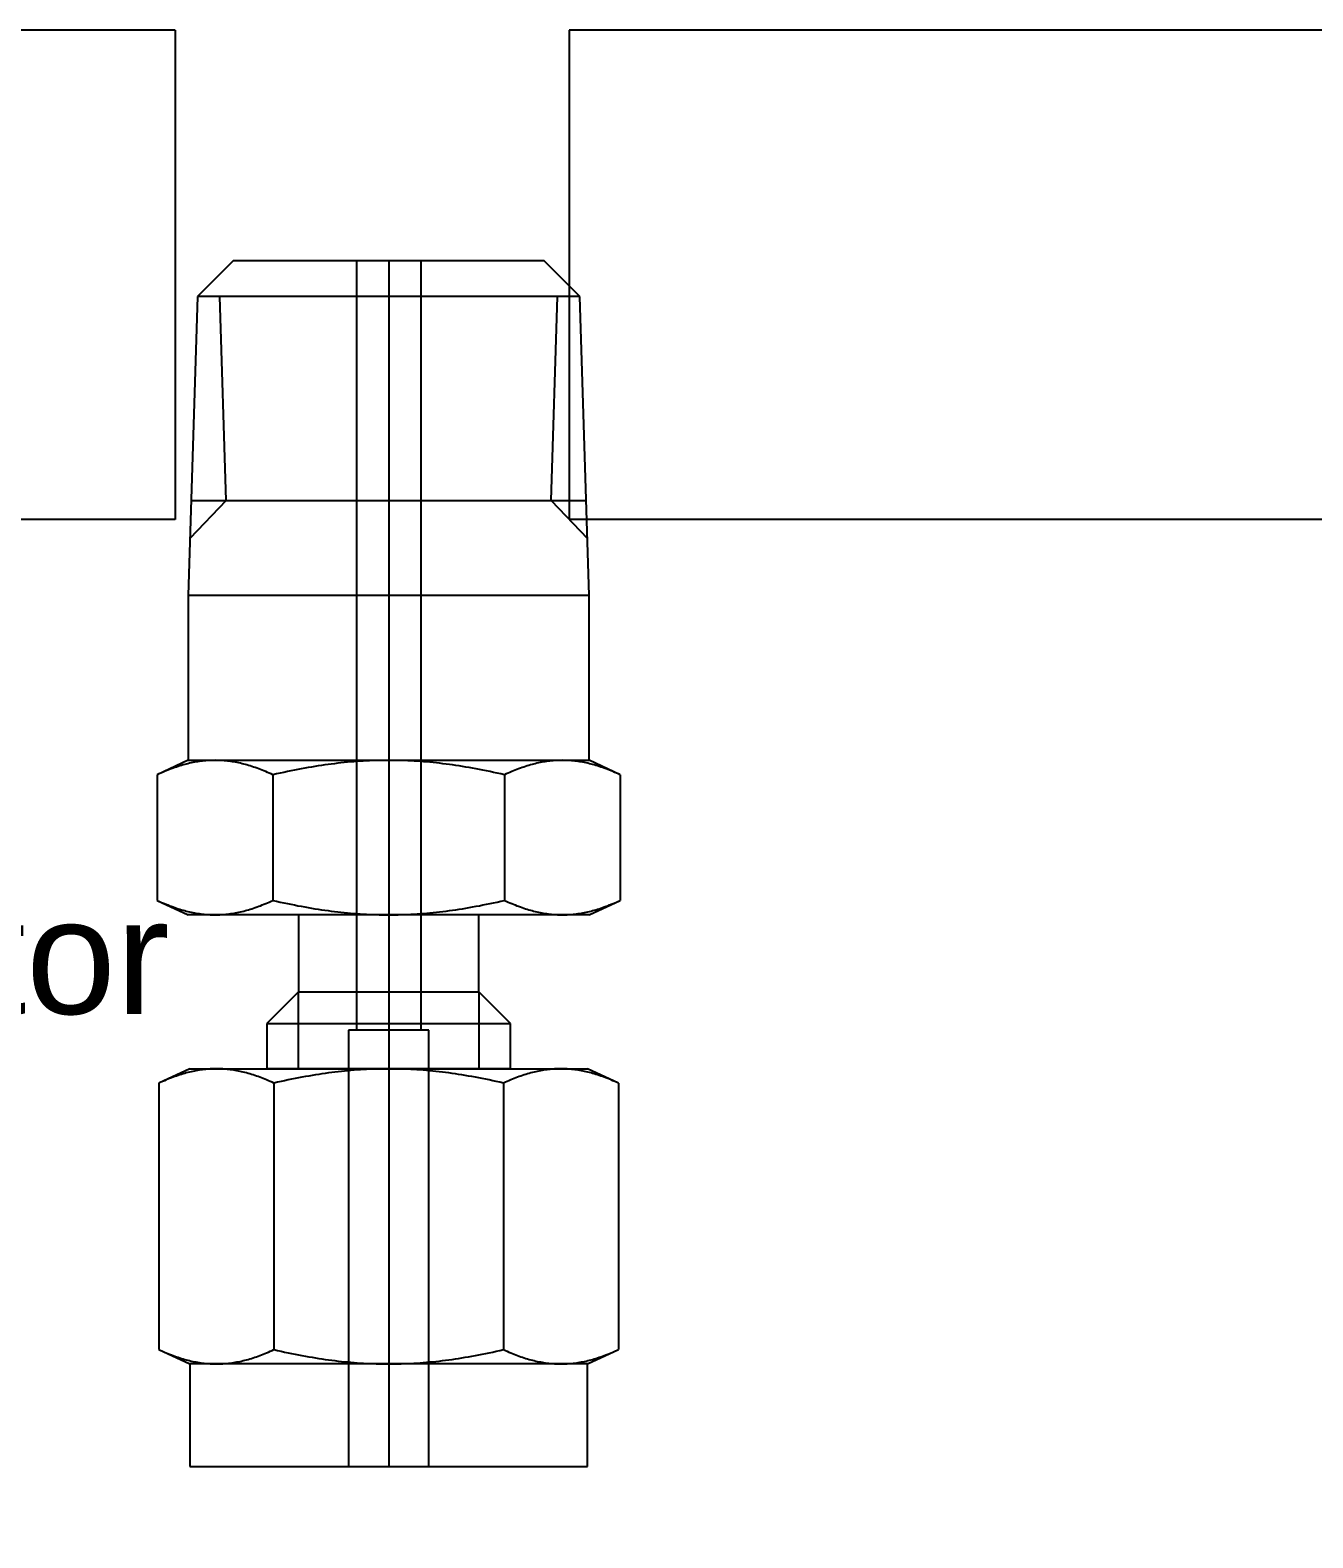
# Model space of a CAD drawing. Header units: inches. Extents: x 8.2 to 16.79, y 19.82 to 25.52.
# Drawn here: x 10.235 to 11.235, y 21.774 to 22.949 of the extents above; entities that cross this region are included whole.
import ezdxf
from ezdxf import colors
from ezdxf.entities.mleader import LeaderData, LeaderLine
from ezdxf.math import Vec2, Vec3

# ---------------------------------------------------------------- set-up
doc = ezdxf.new("R2010")
doc.units = ezdxf.units.IN
doc.header["$MEASUREMENT"] = 0
doc.linetypes.add('CENTER2', pattern=[28.575, 19.05, -3.175, 3.175, -3.175])
doc.linetypes.add('HIDDEN2', pattern=[4.7625, 3.175, -1.5875])
for name, color, linetype in [('TRDETAIL2', 7, 'Continuous'), ('TRDETAIL3', 7, 'Continuous'), ('TRMODEL1', 7, 'Continuous'), ('TRMODEL3', 7, 'Continuous')]:
    doc.layers.add(name, color=color, linetype=linetype)
doc.styles.get("Standard").update_dxf_attribs({"font": 'Arial.ttf'})

msp = doc.modelspace()

# ---------------------------------------------------------------- linework, layer by layer
for p, q in [((10.34855, 22.9489), (10.05788, 22.9489)), ((11.34855, 22.9489), (10.65554, 22.9489)), ((10.34853, 22.56766), (9.34858, 22.56766)), ((11.34853, 22.56766), (10.65556, 22.56766))]:
    msp.add_line(p, q)
at = {"color": 0}
for p, q in [((10.34855, 22.9489), (10.34853, 22.56766)), ((10.65554, 22.9489), (10.65556, 22.56766))]:
    msp.add_line(p, q, dxfattribs=at)
at = {"layer": 'TRDETAIL2', "color": 252, "linetype": 'HIDDEN2'}
for p, q in [((10.48981, 22.76948), (10.48981, 22.16948)), ((10.53981, 22.76948), (10.53981, 22.16948)), ((10.54606, 22.16948), (10.48356, 22.16948)), ((10.48356, 22.16948), (10.48356, 21.82948)), ((10.54606, 21.82948), (10.54606, 22.16948))]:
    msp.add_line(p, q, dxfattribs=at)
at = {"layer": 'TRDETAIL3', "color": 252, "linetype": 'CENTER2'}
msp.add_line((10.51481, 22.76948), (10.51481, 21.82948), dxfattribs=at)
at = {"layer": 'TRMODEL1', "color": 252, "linetype": 'Continuous'}
for p, q in [((10.39401, 22.76948), (10.36581, 22.74128)), ((10.39401, 22.76948), (10.63561, 22.76948)), ((10.66381, 22.74128), (10.63561, 22.76948)), ((10.36581, 22.74128), (10.35856, 22.50838)), ((10.66381, 22.74128), (10.36581, 22.74128)), ((10.67106, 22.50838), (10.66381, 22.74128)), ((10.36087, 22.58248), (10.66876, 22.58248)), ((10.67106, 22.50838), (10.35856, 22.50838)), ((10.35856, 22.50838), (10.35856, 22.37988)), ((10.67106, 22.37988), (10.67106, 22.50838)), ((10.35856, 22.37988), (10.33439, 22.36861)), ((10.34002, 22.37111), (10.33863, 22.37051)), ((10.34139, 22.37168), (10.34002, 22.37111)), ((10.34275, 22.37222), (10.34139, 22.37168)), ((10.34411, 22.37275), (10.34275, 22.37222)), ((10.34545, 22.37326), (10.34411, 22.37275)), ((10.34678, 22.37375), (10.34545, 22.37326)), ((10.3481, 22.37422), (10.34678, 22.37375)), ((10.34941, 22.37467), (10.3481, 22.37422)), ((10.35072, 22.37509), (10.34941, 22.37467)), ((10.35202, 22.3755), (10.35072, 22.37509)), ((10.35331, 22.3759), (10.35202, 22.3755)), ((10.35459, 22.37627), (10.35331, 22.3759)), ((10.35587, 22.37662), (10.35459, 22.37627)), ((10.35714, 22.37695), (10.35587, 22.37662)), ((10.3584, 22.37727), (10.35714, 22.37695)), ((10.35966, 22.37757), (10.3584, 22.37727)), ((10.35856, 22.37988), (10.3795, 22.37988)), ((10.36091, 22.37785), (10.35966, 22.37757)), ((10.36217, 22.37811), (10.36091, 22.37785)), ((10.36341, 22.37835), (10.36217, 22.37811)), ((10.36466, 22.37858), (10.36341, 22.37835)), ((10.3659, 22.37879), (10.36466, 22.37858)), ((10.36714, 22.37897), (10.3659, 22.37879)), ((10.36837, 22.37915), (10.36714, 22.37897)), ((10.36961, 22.3793), (10.36837, 22.37915)), ((10.37084, 22.37944), (10.36961, 22.3793)), ((10.37208, 22.37955), (10.37084, 22.37944)), ((10.37331, 22.37965), (10.37208, 22.37955)), ((10.37455, 22.37973), (10.37331, 22.37965)), ((10.37578, 22.3798), (10.37455, 22.37973)), ((10.37702, 22.37984), (10.37578, 22.3798)), ((10.37826, 22.37987), (10.37702, 22.37984)), ((10.3795, 22.37988), (10.37826, 22.37987)), ((10.3795, 22.37988), (10.51481, 22.37988)), ((10.38074, 22.37987), (10.3795, 22.37988)), ((10.38197, 22.37984), (10.38074, 22.37987)), ((10.38321, 22.3798), (10.38197, 22.37984)), ((10.38445, 22.37973), (10.38321, 22.3798)), ((10.38568, 22.37965), (10.38445, 22.37973)), ((10.38691, 22.37955), (10.38568, 22.37965)), ((10.38815, 22.37944), (10.38691, 22.37955)), ((10.38938, 22.3793), (10.38815, 22.37944)), ((10.39062, 22.37915), (10.38938, 22.3793)), ((10.39186, 22.37897), (10.39062, 22.37915)), ((10.39309, 22.37879), (10.39186, 22.37897)), ((10.39434, 22.37858), (10.39309, 22.37879)), ((10.39558, 22.37835), (10.39434, 22.37858)), ((10.39683, 22.37811), (10.39558, 22.37835)), ((10.39808, 22.37785), (10.39683, 22.37811)), ((10.39933, 22.37757), (10.39808, 22.37785)), ((10.40059, 22.37727), (10.39933, 22.37757)), ((10.40186, 22.37695), (10.40059, 22.37727)), ((10.40313, 22.37662), (10.40186, 22.37695)), ((10.4044, 22.37627), (10.40313, 22.37662)), ((10.40569, 22.3759), (10.4044, 22.37627)), ((10.40698, 22.3755), (10.40569, 22.3759)), ((10.40827, 22.37509), (10.40698, 22.3755)), ((10.40958, 22.37467), (10.40827, 22.37509)), ((10.41089, 22.37422), (10.40958, 22.37467)), ((10.41221, 22.37375), (10.41089, 22.37422)), ((10.41355, 22.37326), (10.41221, 22.37375)), ((10.41489, 22.37275), (10.41355, 22.37326)), ((10.41624, 22.37222), (10.41489, 22.37275)), ((10.4176, 22.37168), (10.41624, 22.37222)), ((10.41898, 22.37111), (10.4176, 22.37168)), ((10.42036, 22.37051), (10.41898, 22.37111)), ((10.43585, 22.37111), (10.43308, 22.37051)), ((10.4386, 22.37168), (10.43585, 22.37111)), ((10.44133, 22.37222), (10.4386, 22.37168)), ((10.44403, 22.37275), (10.44133, 22.37222)), ((10.44671, 22.37326), (10.44403, 22.37275)), ((10.44938, 22.37375), (10.44671, 22.37326)), ((10.45202, 22.37422), (10.44938, 22.37375)), ((10.45465, 22.37467), (10.45202, 22.37422)), ((10.45726, 22.37509), (10.45465, 22.37467)), ((10.45985, 22.3755), (10.45726, 22.37509)), ((10.46243, 22.3759), (10.45985, 22.3755)), ((10.465, 22.37627), (10.46243, 22.3759)), ((10.46755, 22.37662), (10.465, 22.37627)), ((10.47009, 22.37695), (10.46755, 22.37662)), ((10.47262, 22.37727), (10.47009, 22.37695)), ((10.47514, 22.37757), (10.47262, 22.37727)), ((10.47765, 22.37785), (10.47514, 22.37757)), ((10.48015, 22.37811), (10.47765, 22.37785)), ((10.48265, 22.37835), (10.48015, 22.37811)), ((10.48513, 22.37858), (10.48265, 22.37835)), ((10.48762, 22.37879), (10.48513, 22.37858)), ((10.49009, 22.37897), (10.48762, 22.37879)), ((10.49257, 22.37915), (10.49009, 22.37897)), ((10.49504, 22.3793), (10.49257, 22.37915)), ((10.49751, 22.37944), (10.49504, 22.3793)), ((10.49998, 22.37955), (10.49751, 22.37944)), ((10.50244, 22.37965), (10.49998, 22.37955)), ((10.50491, 22.37973), (10.50244, 22.37965)), ((10.50738, 22.3798), (10.50491, 22.37973)), ((10.50986, 22.37984), (10.50738, 22.3798)), ((10.51233, 22.37987), (10.50986, 22.37984)), ((10.51481, 22.37988), (10.51233, 22.37987)), ((10.51481, 22.37988), (10.65013, 22.37988)), ((10.51729, 22.37987), (10.51481, 22.37988)), ((10.51977, 22.37984), (10.51729, 22.37987)), ((10.52224, 22.3798), (10.51977, 22.37984)), ((10.52471, 22.37973), (10.52224, 22.3798)), ((10.52718, 22.37965), (10.52471, 22.37973)), ((10.52965, 22.37955), (10.52718, 22.37965)), ((10.53212, 22.37944), (10.52965, 22.37955)), ((10.53459, 22.3793), (10.53212, 22.37944)), ((10.53706, 22.37915), (10.53459, 22.3793)), ((10.53953, 22.37897), (10.53706, 22.37915)), ((10.54201, 22.37879), (10.53953, 22.37897)), ((10.54449, 22.37858), (10.54201, 22.37879)), ((10.54698, 22.37835), (10.54449, 22.37858)), ((10.54947, 22.37811), (10.54698, 22.37835)), ((10.55198, 22.37785), (10.54947, 22.37811)), ((10.55449, 22.37757), (10.55198, 22.37785)), ((10.55701, 22.37727), (10.55449, 22.37757)), ((10.55954, 22.37695), (10.55701, 22.37727)), ((10.56208, 22.37662), (10.55954, 22.37695)), ((10.56463, 22.37627), (10.56208, 22.37662)), ((10.56719, 22.3759), (10.56463, 22.37627)), ((10.56977, 22.3755), (10.56719, 22.3759)), ((10.57237, 22.37509), (10.56977, 22.3755)), ((10.57498, 22.37467), (10.57237, 22.37509)), ((10.5776, 22.37422), (10.57498, 22.37467)), ((10.58025, 22.37375), (10.5776, 22.37422)), ((10.58291, 22.37326), (10.58025, 22.37375)), ((10.58559, 22.37275), (10.58291, 22.37326)), ((10.5883, 22.37222), (10.58559, 22.37275)), ((10.59102, 22.37168), (10.5883, 22.37222)), ((10.59377, 22.37111), (10.59102, 22.37168)), ((10.59655, 22.37051), (10.59377, 22.37111)), ((10.61065, 22.37111), (10.60926, 22.37051)), ((10.61202, 22.37168), (10.61065, 22.37111)), ((10.61339, 22.37222), (10.61202, 22.37168)), ((10.61474, 22.37275), (10.61339, 22.37222)), ((10.61608, 22.37326), (10.61474, 22.37275)), ((10.61741, 22.37375), (10.61608, 22.37326)), ((10.61873, 22.37422), (10.61741, 22.37375)), ((10.62005, 22.37467), (10.61873, 22.37422)), ((10.62135, 22.37509), (10.62005, 22.37467)), ((10.62265, 22.3755), (10.62135, 22.37509)), ((10.62394, 22.3759), (10.62265, 22.3755)), ((10.62522, 22.37627), (10.62394, 22.3759)), ((10.6265, 22.37662), (10.62522, 22.37627)), ((10.62777, 22.37695), (10.6265, 22.37662)), ((10.62903, 22.37727), (10.62777, 22.37695)), ((10.63029, 22.37757), (10.62903, 22.37727)), ((10.63155, 22.37785), (10.63029, 22.37757)), ((10.6328, 22.37811), (10.63155, 22.37785)), ((10.63405, 22.37835), (10.6328, 22.37811)), ((10.63529, 22.37858), (10.63405, 22.37835)), ((10.63653, 22.37879), (10.63529, 22.37858)), ((10.63777, 22.37897), (10.63653, 22.37879)), ((10.63901, 22.37915), (10.63777, 22.37897)), ((10.64024, 22.3793), (10.63901, 22.37915)), ((10.64148, 22.37944), (10.64024, 22.3793)), ((10.64271, 22.37955), (10.64148, 22.37944)), ((10.64395, 22.37965), (10.64271, 22.37955)), ((10.64518, 22.37973), (10.64395, 22.37965)), ((10.64641, 22.3798), (10.64518, 22.37973)), ((10.64765, 22.37984), (10.64641, 22.3798)), ((10.64889, 22.37987), (10.64765, 22.37984)), ((10.65013, 22.37988), (10.64889, 22.37987)), ((10.65013, 22.37988), (10.67106, 22.37988)), ((10.65137, 22.37987), (10.65013, 22.37988)), ((10.65261, 22.37984), (10.65137, 22.37987)), ((10.65384, 22.3798), (10.65261, 22.37984)), ((10.65508, 22.37973), (10.65384, 22.3798)), ((10.65631, 22.37965), (10.65508, 22.37973)), ((10.65755, 22.37955), (10.65631, 22.37965)), ((10.65878, 22.37944), (10.65755, 22.37955)), ((10.66002, 22.3793), (10.65878, 22.37944)), ((10.66125, 22.37915), (10.66002, 22.3793)), ((10.66249, 22.37897), (10.66125, 22.37915)), ((10.66373, 22.37879), (10.66249, 22.37897)), ((10.66497, 22.37858), (10.66373, 22.37879)), ((10.66621, 22.37835), (10.66497, 22.37858)), ((10.66746, 22.37811), (10.66621, 22.37835)), ((10.66871, 22.37785), (10.66746, 22.37811)), ((10.66997, 22.37757), (10.66871, 22.37785)), ((10.67123, 22.37727), (10.66997, 22.37757)), ((10.69523, 22.36861), (10.67106, 22.37988)), ((10.67249, 22.37695), (10.67123, 22.37727)), ((10.67376, 22.37662), (10.67249, 22.37695)), ((10.67504, 22.37627), (10.67376, 22.37662)), ((10.67632, 22.3759), (10.67504, 22.37627)), ((10.67761, 22.3755), (10.67632, 22.3759)), ((10.67891, 22.37509), (10.67761, 22.3755)), ((10.68021, 22.37467), (10.67891, 22.37509)), ((10.68152, 22.37422), (10.68021, 22.37467)), ((10.68285, 22.37375), (10.68152, 22.37422)), ((10.68418, 22.37326), (10.68285, 22.37375)), ((10.68552, 22.37275), (10.68418, 22.37326)), ((10.68687, 22.37222), (10.68552, 22.37275)), ((10.68824, 22.37168), (10.68687, 22.37222)), ((10.68961, 22.37111), (10.68824, 22.37168)), ((10.691, 22.37051), (10.68961, 22.37111)), ((10.33582, 22.36927), (10.33439, 22.36861)), ((10.33439, 22.36861), (10.33439, 22.27075)), ((10.33723, 22.3699), (10.33582, 22.36927)), ((10.33863, 22.37051), (10.33723, 22.3699)), ((10.42176, 22.3699), (10.42036, 22.37051)), ((10.42318, 22.36927), (10.42176, 22.3699)), ((10.4246, 22.36861), (10.42318, 22.36927)), ((10.42746, 22.36927), (10.4246, 22.36861)), ((10.4246, 22.36861), (10.4246, 22.27075)), ((10.43028, 22.3699), (10.42746, 22.36927)), ((10.43308, 22.37051), (10.43028, 22.3699)), ((10.59935, 22.3699), (10.59655, 22.37051)), ((10.60217, 22.36927), (10.59935, 22.3699)), ((10.60502, 22.36861), (10.60217, 22.36927)), ((10.60645, 22.36927), (10.60502, 22.36861)), ((10.60502, 22.36861), (10.60502, 22.27075)), ((10.60786, 22.3699), (10.60645, 22.36927)), ((10.60926, 22.37051), (10.60786, 22.3699)), ((10.6924, 22.3699), (10.691, 22.37051)), ((10.69381, 22.36927), (10.6924, 22.3699)), ((10.69523, 22.36861), (10.69381, 22.36927)), ((10.69523, 22.36861), (10.69523, 22.27075)), ((10.33439, 22.27075), (10.33582, 22.27009)), ((10.33439, 22.27075), (10.35856, 22.25948)), ((10.33582, 22.27009), (10.33723, 22.26946)), ((10.33723, 22.26946), (10.33863, 22.26885)), ((10.33863, 22.26885), (10.34002, 22.26826)), ((10.34002, 22.26826), (10.34139, 22.26769)), ((10.34139, 22.26769), (10.34275, 22.26714)), ((10.34275, 22.26714), (10.34411, 22.26661)), ((10.34411, 22.26661), (10.34545, 22.2661)), ((10.34545, 22.2661), (10.34678, 22.26561)), ((10.34678, 22.26561), (10.3481, 22.26514)), ((10.41089, 22.26514), (10.41221, 22.26561)), ((10.41221, 22.26561), (10.41355, 22.2661)), ((10.41355, 22.2661), (10.41489, 22.26661)), ((10.41489, 22.26661), (10.41624, 22.26714)), ((10.41624, 22.26714), (10.4176, 22.26769)), ((10.4176, 22.26769), (10.41898, 22.26826)), ((10.41898, 22.26826), (10.42036, 22.26885)), ((10.42036, 22.26885), (10.42176, 22.26946)), ((10.42176, 22.26946), (10.42318, 22.27009)), ((10.42318, 22.27009), (10.4246, 22.27075)), ((10.4246, 22.27075), (10.42746, 22.27009)), ((10.42746, 22.27009), (10.43028, 22.26946)), ((10.43028, 22.26946), (10.43308, 22.26885)), ((10.43308, 22.26885), (10.43585, 22.26826)), ((10.43585, 22.26826), (10.4386, 22.26769)), ((10.4386, 22.26769), (10.44133, 22.26714)), ((10.44133, 22.26714), (10.44403, 22.26661)), ((10.44403, 22.26661), (10.44671, 22.2661)), ((10.44671, 22.2661), (10.44938, 22.26561)), ((10.44938, 22.26561), (10.45202, 22.26514)), ((10.5776, 22.26514), (10.58025, 22.26561)), ((10.58025, 22.26561), (10.58291, 22.2661)), ((10.58291, 22.2661), (10.58559, 22.26661)), ((10.58559, 22.26661), (10.5883, 22.26714)), ((10.5883, 22.26714), (10.59102, 22.26769)), ((10.59102, 22.26769), (10.59377, 22.26826)), ((10.59377, 22.26826), (10.59655, 22.26885)), ((10.59655, 22.26885), (10.59935, 22.26946)), ((10.59935, 22.26946), (10.60217, 22.27009)), ((10.60217, 22.27009), (10.60502, 22.27075)), ((10.60502, 22.27075), (10.60645, 22.27009)), ((10.60645, 22.27009), (10.60786, 22.26946)), ((10.60786, 22.26946), (10.60926, 22.26885)), ((10.60926, 22.26885), (10.61065, 22.26826)), ((10.61065, 22.26826), (10.61202, 22.26769)), ((10.61202, 22.26769), (10.61339, 22.26714)), ((10.61339, 22.26714), (10.61474, 22.26661)), ((10.61474, 22.26661), (10.61608, 22.2661)), ((10.61608, 22.2661), (10.61741, 22.26561)), ((10.61741, 22.26561), (10.61873, 22.26514)), ((10.67106, 22.25948), (10.69523, 22.27075)), ((10.68152, 22.26514), (10.68285, 22.26561)), ((10.68285, 22.26561), (10.68418, 22.2661)), ((10.68418, 22.2661), (10.68552, 22.26661)), ((10.68552, 22.26661), (10.68687, 22.26714)), ((10.68687, 22.26714), (10.68824, 22.26769)), ((10.68824, 22.26769), (10.68961, 22.26826)), ((10.68961, 22.26826), (10.691, 22.26885)), ((10.691, 22.26885), (10.6924, 22.26946)), ((10.6924, 22.26946), (10.69381, 22.27009)), ((10.69381, 22.27009), (10.69523, 22.27075)), ((10.3481, 22.26514), (10.34941, 22.2647)), ((10.34941, 22.2647), (10.35072, 22.26427)), ((10.35072, 22.26427), (10.35202, 22.26386)), ((10.35202, 22.26386), (10.35331, 22.26347)), ((10.35331, 22.26347), (10.35459, 22.26309)), ((10.35459, 22.26309), (10.35587, 22.26274)), ((10.35587, 22.26274), (10.35714, 22.26241)), ((10.35714, 22.26241), (10.3584, 22.26209)), ((10.3584, 22.26209), (10.35966, 22.26179)), ((10.3795, 22.25948), (10.35856, 22.25948)), ((10.35966, 22.26179), (10.36091, 22.26151)), ((10.36091, 22.26151), (10.36217, 22.26125)), ((10.36217, 22.26125), (10.36341, 22.26101)), ((10.36341, 22.26101), (10.36466, 22.26078)), ((10.36466, 22.26078), (10.3659, 22.26058)), ((10.3659, 22.26058), (10.36714, 22.26039)), ((10.36714, 22.26039), (10.36837, 22.26022)), ((10.36837, 22.26022), (10.36961, 22.26006)), ((10.36961, 22.26006), (10.37084, 22.25993)), ((10.37084, 22.25993), (10.37208, 22.25981)), ((10.37208, 22.25981), (10.37331, 22.25971)), ((10.37331, 22.25971), (10.37455, 22.25963)), ((10.37455, 22.25963), (10.37578, 22.25956)), ((10.37578, 22.25956), (10.37702, 22.25952)), ((10.37702, 22.25952), (10.37826, 22.25949)), ((10.37826, 22.25949), (10.3795, 22.25948)), ((10.3795, 22.25948), (10.38074, 22.25949)), ((10.51481, 22.25948), (10.3795, 22.25948)), ((10.38074, 22.25949), (10.38197, 22.25952)), ((10.38197, 22.25952), (10.38321, 22.25956)), ((10.38321, 22.25956), (10.38445, 22.25963)), ((10.38445, 22.25963), (10.38568, 22.25971)), ((10.38568, 22.25971), (10.38691, 22.25981)), ((10.38691, 22.25981), (10.38815, 22.25993)), ((10.38815, 22.25993), (10.38938, 22.26006)), ((10.38938, 22.26006), (10.39062, 22.26022)), ((10.39062, 22.26022), (10.39186, 22.26039)), ((10.39186, 22.26039), (10.39309, 22.26058)), ((10.39309, 22.26058), (10.39434, 22.26078)), ((10.39434, 22.26078), (10.39558, 22.26101)), ((10.39558, 22.26101), (10.39683, 22.26125)), ((10.39683, 22.26125), (10.39808, 22.26151)), ((10.39808, 22.26151), (10.39933, 22.26179)), ((10.39933, 22.26179), (10.40059, 22.26209)), ((10.40059, 22.26209), (10.40186, 22.26241)), ((10.40186, 22.26241), (10.40313, 22.26274)), ((10.40313, 22.26274), (10.4044, 22.26309)), ((10.4044, 22.26309), (10.40569, 22.26347)), ((10.40569, 22.26347), (10.40698, 22.26386)), ((10.40698, 22.26386), (10.40827, 22.26427)), ((10.40827, 22.26427), (10.40958, 22.2647)), ((10.40958, 22.2647), (10.41089, 22.26514)), ((10.44461, 22.25948), (10.44461, 22.19948)), ((10.45202, 22.26514), (10.45465, 22.2647)), ((10.45465, 22.2647), (10.45726, 22.26427)), ((10.45726, 22.26427), (10.45985, 22.26386)), ((10.45985, 22.26386), (10.46243, 22.26347)), ((10.46243, 22.26347), (10.465, 22.26309)), ((10.465, 22.26309), (10.46755, 22.26274)), ((10.46755, 22.26274), (10.47009, 22.26241)), ((10.47009, 22.26241), (10.47262, 22.26209)), ((10.47262, 22.26209), (10.47514, 22.26179)), ((10.47514, 22.26179), (10.47765, 22.26151)), ((10.47765, 22.26151), (10.48015, 22.26125)), ((10.48015, 22.26125), (10.48265, 22.26101)), ((10.48265, 22.26101), (10.48513, 22.26078)), ((10.48513, 22.26078), (10.48762, 22.26058)), ((10.48762, 22.26058), (10.49009, 22.26039)), ((10.49009, 22.26039), (10.49257, 22.26022)), ((10.49257, 22.26022), (10.49504, 22.26006)), ((10.49504, 22.26006), (10.49751, 22.25993)), ((10.49751, 22.25993), (10.49998, 22.25981)), ((10.49998, 22.25981), (10.50244, 22.25971)), ((10.50244, 22.25971), (10.50491, 22.25963)), ((10.50491, 22.25963), (10.50738, 22.25956)), ((10.50738, 22.25956), (10.50986, 22.25952)), ((10.50986, 22.25952), (10.51233, 22.25949)), ((10.51233, 22.25949), (10.51481, 22.25948)), ((10.51481, 22.25948), (10.51729, 22.25949)), ((10.65013, 22.25948), (10.51481, 22.25948)), ((10.51729, 22.25949), (10.51977, 22.25952)), ((10.51977, 22.25952), (10.52224, 22.25956)), ((10.52224, 22.25956), (10.52471, 22.25963)), ((10.52471, 22.25963), (10.52718, 22.25971)), ((10.52718, 22.25971), (10.52965, 22.25981)), ((10.52965, 22.25981), (10.53212, 22.25993)), ((10.53212, 22.25993), (10.53459, 22.26006)), ((10.53459, 22.26006), (10.53706, 22.26022)), ((10.53706, 22.26022), (10.53953, 22.26039)), ((10.53953, 22.26039), (10.54201, 22.26058)), ((10.54201, 22.26058), (10.54449, 22.26078)), ((10.54449, 22.26078), (10.54698, 22.26101)), ((10.54698, 22.26101), (10.54947, 22.26125)), ((10.54947, 22.26125), (10.55198, 22.26151)), ((10.55198, 22.26151), (10.55449, 22.26179)), ((10.55449, 22.26179), (10.55701, 22.26209)), ((10.55701, 22.26209), (10.55954, 22.26241)), ((10.55954, 22.26241), (10.56208, 22.26274)), ((10.56208, 22.26274), (10.56463, 22.26309)), ((10.56463, 22.26309), (10.56719, 22.26347)), ((10.56719, 22.26347), (10.56977, 22.26386)), ((10.56977, 22.26386), (10.57237, 22.26427)), ((10.57237, 22.26427), (10.57498, 22.2647)), ((10.57498, 22.2647), (10.5776, 22.26514)), ((10.58501, 22.19948), (10.58501, 22.25948)), ((10.61873, 22.26514), (10.62005, 22.2647)), ((10.62005, 22.2647), (10.62135, 22.26427)), ((10.62135, 22.26427), (10.62265, 22.26386)), ((10.62265, 22.26386), (10.62394, 22.26347)), ((10.62394, 22.26347), (10.62522, 22.26309)), ((10.62522, 22.26309), (10.6265, 22.26274)), ((10.6265, 22.26274), (10.62777, 22.26241)), ((10.62777, 22.26241), (10.62903, 22.26209)), ((10.62903, 22.26209), (10.63029, 22.26179)), ((10.63029, 22.26179), (10.63155, 22.26151)), ((10.63155, 22.26151), (10.6328, 22.26125)), ((10.6328, 22.26125), (10.63405, 22.26101)), ((10.63405, 22.26101), (10.63529, 22.26078)), ((10.63529, 22.26078), (10.63653, 22.26058)), ((10.63653, 22.26058), (10.63777, 22.26039)), ((10.63777, 22.26039), (10.63901, 22.26022)), ((10.63901, 22.26022), (10.64024, 22.26006)), ((10.64024, 22.26006), (10.64148, 22.25993)), ((10.64148, 22.25993), (10.64271, 22.25981)), ((10.64271, 22.25981), (10.64395, 22.25971)), ((10.64395, 22.25971), (10.64518, 22.25963)), ((10.64518, 22.25963), (10.64641, 22.25956)), ((10.64641, 22.25956), (10.64765, 22.25952)), ((10.64765, 22.25952), (10.64889, 22.25949)), ((10.64889, 22.25949), (10.65013, 22.25948)), ((10.65013, 22.25948), (10.65137, 22.25949)), ((10.67106, 22.25948), (10.65013, 22.25948)), ((10.65137, 22.25949), (10.65261, 22.25952)), ((10.65261, 22.25952), (10.65384, 22.25956)), ((10.65384, 22.25956), (10.65508, 22.25963)), ((10.65508, 22.25963), (10.65631, 22.25971)), ((10.65631, 22.25971), (10.65755, 22.25981)), ((10.65755, 22.25981), (10.65878, 22.25993)), ((10.65878, 22.25993), (10.66002, 22.26006)), ((10.66002, 22.26006), (10.66125, 22.26022)), ((10.66125, 22.26022), (10.66249, 22.26039)), ((10.66249, 22.26039), (10.66373, 22.26058)), ((10.66373, 22.26058), (10.66497, 22.26078)), ((10.66497, 22.26078), (10.66621, 22.26101)), ((10.66621, 22.26101), (10.66746, 22.26125)), ((10.66746, 22.26125), (10.66871, 22.26151)), ((10.66871, 22.26151), (10.66997, 22.26179)), ((10.66997, 22.26179), (10.67123, 22.26209)), ((10.67123, 22.26209), (10.67249, 22.26241)), ((10.67249, 22.26241), (10.67376, 22.26274)), ((10.67376, 22.26274), (10.67504, 22.26309)), ((10.67504, 22.26309), (10.67632, 22.26347)), ((10.67632, 22.26347), (10.67761, 22.26386)), ((10.67761, 22.26386), (10.67891, 22.26427)), ((10.67891, 22.26427), (10.68021, 22.2647)), ((10.68021, 22.2647), (10.68152, 22.26514)), ((10.44461, 22.19948), (10.41981, 22.17468)), ((10.44461, 22.19948), (10.58501, 22.19948)), ((10.60981, 22.17468), (10.58501, 22.19948)), ((10.41981, 22.17468), (10.60981, 22.17468)), ((10.41981, 22.17468), (10.41981, 22.13948)), ((10.60981, 22.13948), (10.60981, 22.17468)), ((10.35981, 22.13948), (10.33583, 22.1283)), ((10.35714, 22.13625), (10.35587, 22.1359)), ((10.3584, 22.13658), (10.35714, 22.13625)), ((10.35965, 22.13689), (10.3584, 22.13658)), ((10.3609, 22.13719), (10.35965, 22.13689)), ((10.35981, 22.13948), (10.38058, 22.13948)), ((10.36215, 22.13746), (10.3609, 22.13719)), ((10.36339, 22.13772), (10.36215, 22.13746)), ((10.36462, 22.13796), (10.36339, 22.13772)), ((10.36586, 22.13819), (10.36462, 22.13796)), ((10.36709, 22.13839), (10.36586, 22.13819)), ((10.36832, 22.13858), (10.36709, 22.13839)), ((10.36955, 22.13875), (10.36832, 22.13858)), ((10.37077, 22.1389), (10.36955, 22.13875)), ((10.372, 22.13904), (10.37077, 22.1389)), ((10.37322, 22.13916), (10.372, 22.13904)), ((10.37444, 22.13925), (10.37322, 22.13916)), ((10.37567, 22.13934), (10.37444, 22.13925)), ((10.37689, 22.1394), (10.37567, 22.13934)), ((10.37812, 22.13944), (10.37689, 22.1394)), ((10.37935, 22.13947), (10.37812, 22.13944)), ((10.38058, 22.13948), (10.37935, 22.13947)), ((10.38181, 22.13947), (10.38058, 22.13948)), ((10.38058, 22.13948), (10.51481, 22.13948)), ((10.38304, 22.13944), (10.38181, 22.13947)), ((10.38426, 22.1394), (10.38304, 22.13944)), ((10.38549, 22.13934), (10.38426, 22.1394)), ((10.38671, 22.13925), (10.38549, 22.13934)), ((10.38794, 22.13916), (10.38671, 22.13925)), ((10.38916, 22.13904), (10.38794, 22.13916)), ((10.39039, 22.1389), (10.38916, 22.13904)), ((10.39161, 22.13875), (10.39039, 22.1389)), ((10.39284, 22.13858), (10.39161, 22.13875)), ((10.39407, 22.13839), (10.39284, 22.13858)), ((10.3953, 22.13819), (10.39407, 22.13839)), ((10.39653, 22.13796), (10.3953, 22.13819)), ((10.39777, 22.13772), (10.39653, 22.13796)), ((10.39901, 22.13746), (10.39777, 22.13772)), ((10.40026, 22.13719), (10.39901, 22.13746)), ((10.40151, 22.13689), (10.40026, 22.13719)), ((10.40276, 22.13658), (10.40151, 22.13689)), ((10.40402, 22.13625), (10.40276, 22.13658)), ((10.40529, 22.1359), (10.40402, 22.13625)), ((10.60981, 22.13948), (10.41981, 22.13948)), ((10.46793, 22.13625), (10.4654, 22.1359)), ((10.47045, 22.13658), (10.46793, 22.13625)), ((10.47296, 22.13689), (10.47045, 22.13658)), ((10.47546, 22.13719), (10.47296, 22.13689)), ((10.47795, 22.13746), (10.47546, 22.13719)), ((10.48043, 22.13772), (10.47795, 22.13746)), ((10.4829, 22.13796), (10.48043, 22.13772)), ((10.48537, 22.13819), (10.4829, 22.13796)), ((10.48783, 22.13839), (10.48537, 22.13819)), ((10.49029, 22.13858), (10.48783, 22.13839)), ((10.49275, 22.13875), (10.49029, 22.13858)), ((10.4952, 22.1389), (10.49275, 22.13875)), ((10.49765, 22.13904), (10.4952, 22.1389)), ((10.5001, 22.13916), (10.49765, 22.13904)), ((10.50254, 22.13925), (10.5001, 22.13916)), ((10.50499, 22.13934), (10.50254, 22.13925)), ((10.50744, 22.1394), (10.50499, 22.13934)), ((10.5099, 22.13944), (10.50744, 22.1394)), ((10.51235, 22.13947), (10.5099, 22.13944)), ((10.51481, 22.13948), (10.51235, 22.13947)), ((10.51727, 22.13947), (10.51481, 22.13948)), ((10.51481, 22.13948), (10.64905, 22.13948)), ((10.51973, 22.13944), (10.51727, 22.13947)), ((10.52218, 22.1394), (10.51973, 22.13944)), ((10.52463, 22.13934), (10.52218, 22.1394)), ((10.52708, 22.13925), (10.52463, 22.13934)), ((10.52953, 22.13916), (10.52708, 22.13925)), ((10.53198, 22.13904), (10.52953, 22.13916)), ((10.53443, 22.1389), (10.53198, 22.13904)), ((10.53688, 22.13875), (10.53443, 22.1389)), ((10.53933, 22.13858), (10.53688, 22.13875)), ((10.54179, 22.13839), (10.53933, 22.13858)), ((10.54425, 22.13819), (10.54179, 22.13839)), ((10.54672, 22.13796), (10.54425, 22.13819)), ((10.5492, 22.13772), (10.54672, 22.13796)), ((10.55168, 22.13746), (10.5492, 22.13772)), ((10.55417, 22.13719), (10.55168, 22.13746)), ((10.55667, 22.13689), (10.55417, 22.13719)), ((10.55918, 22.13658), (10.55667, 22.13689)), ((10.5617, 22.13625), (10.55918, 22.13658)), ((10.56423, 22.1359), (10.5617, 22.13625)), ((10.6256, 22.13625), (10.62434, 22.1359)), ((10.62686, 22.13658), (10.6256, 22.13625)), ((10.62812, 22.13689), (10.62686, 22.13658)), ((10.62937, 22.13719), (10.62812, 22.13689)), ((10.63061, 22.13746), (10.62937, 22.13719)), ((10.63185, 22.13772), (10.63061, 22.13746)), ((10.63309, 22.13796), (10.63185, 22.13772)), ((10.63433, 22.13819), (10.63309, 22.13796)), ((10.63556, 22.13839), (10.63433, 22.13819)), ((10.63679, 22.13858), (10.63556, 22.13839)), ((10.63801, 22.13875), (10.63679, 22.13858)), ((10.63924, 22.1389), (10.63801, 22.13875)), ((10.64046, 22.13904), (10.63924, 22.1389)), ((10.64169, 22.13916), (10.64046, 22.13904)), ((10.64291, 22.13925), (10.64169, 22.13916)), ((10.64414, 22.13934), (10.64291, 22.13925)), ((10.64536, 22.1394), (10.64414, 22.13934)), ((10.64659, 22.13944), (10.64536, 22.1394)), ((10.64782, 22.13947), (10.64659, 22.13944)), ((10.64905, 22.13948), (10.64782, 22.13947)), ((10.64905, 22.13948), (10.66981, 22.13948)), ((10.65028, 22.13947), (10.64905, 22.13948)), ((10.65151, 22.13944), (10.65028, 22.13947)), ((10.65273, 22.1394), (10.65151, 22.13944)), ((10.65396, 22.13934), (10.65273, 22.1394)), ((10.65518, 22.13925), (10.65396, 22.13934)), ((10.65641, 22.13916), (10.65518, 22.13925)), ((10.65763, 22.13904), (10.65641, 22.13916)), ((10.65885, 22.1389), (10.65763, 22.13904)), ((10.66008, 22.13875), (10.65885, 22.1389)), ((10.66131, 22.13858), (10.66008, 22.13875)), ((10.66254, 22.13839), (10.66131, 22.13858)), ((10.66377, 22.13819), (10.66254, 22.13839)), ((10.665, 22.13796), (10.66377, 22.13819)), ((10.66624, 22.13772), (10.665, 22.13796)), ((10.66748, 22.13746), (10.66624, 22.13772)), ((10.66872, 22.13719), (10.66748, 22.13746)), ((10.66997, 22.13689), (10.66872, 22.13719)), ((10.69379, 22.1283), (10.66981, 22.13948)), ((10.67123, 22.13658), (10.66997, 22.13689)), ((10.67249, 22.13625), (10.67123, 22.13658)), ((10.67376, 22.1359), (10.67249, 22.13625)), ((10.33725, 22.12895), (10.33583, 22.1283)), ((10.33583, 22.1283), (10.33583, 21.92066)), ((10.33865, 22.12958), (10.33725, 22.12895)), ((10.34004, 22.13019), (10.33865, 22.12958)), ((10.34141, 22.13078), (10.34004, 22.13019)), ((10.34278, 22.13134), (10.34141, 22.13078)), ((10.34413, 22.13189), (10.34278, 22.13134)), ((10.34547, 22.13241), (10.34413, 22.13189)), ((10.3468, 22.13291), (10.34547, 22.13241)), ((10.34812, 22.1334), (10.3468, 22.13291)), ((10.34943, 22.13386), (10.34812, 22.1334)), ((10.35074, 22.13431), (10.34943, 22.13386)), ((10.35203, 22.13473), (10.35074, 22.13431)), ((10.35332, 22.13514), (10.35203, 22.13473)), ((10.3546, 22.13553), (10.35332, 22.13514)), ((10.35587, 22.1359), (10.3546, 22.13553)), ((10.40656, 22.13553), (10.40529, 22.1359)), ((10.40784, 22.13514), (10.40656, 22.13553)), ((10.40913, 22.13473), (10.40784, 22.13514)), ((10.41042, 22.13431), (10.40913, 22.13473)), ((10.41172, 22.13386), (10.41042, 22.13431)), ((10.41303, 22.1334), (10.41172, 22.13386)), ((10.41436, 22.13291), (10.41303, 22.1334)), ((10.41569, 22.13241), (10.41436, 22.13291)), ((10.41703, 22.13189), (10.41569, 22.13241)), ((10.41838, 22.13134), (10.41703, 22.13189)), ((10.41974, 22.13078), (10.41838, 22.13134)), ((10.42112, 22.13019), (10.41974, 22.13078)), ((10.42251, 22.12958), (10.42112, 22.13019)), ((10.42391, 22.12895), (10.42251, 22.12958)), ((10.42532, 22.1283), (10.42391, 22.12895)), ((10.42815, 22.12895), (10.42532, 22.1283)), ((10.42532, 22.1283), (10.42532, 21.92066)), ((10.43096, 22.12958), (10.42815, 22.12895)), ((10.43373, 22.13019), (10.43096, 22.12958)), ((10.43648, 22.13078), (10.43373, 22.13019)), ((10.43921, 22.13134), (10.43648, 22.13078)), ((10.44192, 22.13189), (10.43921, 22.13134)), ((10.4446, 22.13241), (10.44192, 22.13189)), ((10.44726, 22.13291), (10.4446, 22.13241)), ((10.4499, 22.1334), (10.44726, 22.13291)), ((10.45252, 22.13386), (10.4499, 22.1334)), ((10.45513, 22.13431), (10.45252, 22.13386)), ((10.45772, 22.13473), (10.45513, 22.13431)), ((10.46029, 22.13514), (10.45772, 22.13473)), ((10.46285, 22.13553), (10.46029, 22.13514)), ((10.4654, 22.1359), (10.46285, 22.13553)), ((10.56677, 22.13553), (10.56423, 22.1359)), ((10.56933, 22.13514), (10.56677, 22.13553)), ((10.57191, 22.13473), (10.56933, 22.13514)), ((10.5745, 22.13431), (10.57191, 22.13473)), ((10.5771, 22.13386), (10.5745, 22.13431)), ((10.57972, 22.1334), (10.5771, 22.13386)), ((10.58237, 22.13291), (10.57972, 22.1334)), ((10.58503, 22.13241), (10.58237, 22.13291)), ((10.58771, 22.13189), (10.58503, 22.13241)), ((10.59041, 22.13134), (10.58771, 22.13189)), ((10.59314, 22.13078), (10.59041, 22.13134)), ((10.59589, 22.13019), (10.59314, 22.13078)), ((10.59867, 22.12958), (10.59589, 22.13019)), ((10.60147, 22.12895), (10.59867, 22.12958)), ((10.6043, 22.1283), (10.60147, 22.12895)), ((10.60572, 22.12895), (10.6043, 22.1283)), ((10.6043, 22.1283), (10.6043, 21.92066)), ((10.60712, 22.12958), (10.60572, 22.12895)), ((10.60851, 22.13019), (10.60712, 22.12958)), ((10.60988, 22.13078), (10.60851, 22.13019)), ((10.61125, 22.13134), (10.60988, 22.13078)), ((10.6126, 22.13189), (10.61125, 22.13134)), ((10.61394, 22.13241), (10.6126, 22.13189)), ((10.61527, 22.13291), (10.61394, 22.13241)), ((10.61659, 22.1334), (10.61527, 22.13291)), ((10.6179, 22.13386), (10.61659, 22.1334)), ((10.61921, 22.13431), (10.6179, 22.13386)), ((10.6205, 22.13473), (10.61921, 22.13431)), ((10.62179, 22.13514), (10.6205, 22.13473)), ((10.62307, 22.13553), (10.62179, 22.13514)), ((10.62434, 22.1359), (10.62307, 22.13553)), ((10.67503, 22.13553), (10.67376, 22.1359)), ((10.67631, 22.13514), (10.67503, 22.13553)), ((10.67759, 22.13473), (10.67631, 22.13514)), ((10.67889, 22.13431), (10.67759, 22.13473)), ((10.68019, 22.13386), (10.67889, 22.13431)), ((10.6815, 22.1334), (10.68019, 22.13386)), ((10.68282, 22.13291), (10.6815, 22.1334)), ((10.68415, 22.13241), (10.68282, 22.13291)), ((10.6855, 22.13189), (10.68415, 22.13241)), ((10.68685, 22.13134), (10.6855, 22.13189)), ((10.68821, 22.13078), (10.68685, 22.13134)), ((10.68959, 22.13019), (10.68821, 22.13078)), ((10.69098, 22.12958), (10.68959, 22.13019)), ((10.69238, 22.12895), (10.69098, 22.12958)), ((10.69379, 22.1283), (10.69238, 22.12895)), ((10.69379, 22.1283), (10.69379, 21.92066)), ((10.33583, 21.92066), (10.33725, 21.92001)), ((10.33583, 21.92066), (10.35981, 21.90948)), ((10.33725, 21.92001), (10.33865, 21.91938)), ((10.33865, 21.91938), (10.34004, 21.91877)), ((10.34004, 21.91877), (10.34141, 21.91819)), ((10.34141, 21.91819), (10.34278, 21.91762)), ((10.34278, 21.91762), (10.34413, 21.91708)), ((10.34413, 21.91708), (10.34547, 21.91655)), ((10.34547, 21.91655), (10.3468, 21.91605)), ((10.3468, 21.91605), (10.34812, 21.91556)), ((10.34812, 21.91556), (10.34943, 21.9151)), ((10.34943, 21.9151), (10.35074, 21.91465)), ((10.35074, 21.91465), (10.35203, 21.91423)), ((10.35203, 21.91423), (10.35332, 21.91382)), ((10.35332, 21.91382), (10.3546, 21.91343)), ((10.3546, 21.91343), (10.35587, 21.91307)), ((10.35587, 21.91307), (10.35714, 21.91271)), ((10.40402, 21.91271), (10.40529, 21.91307)), ((10.40529, 21.91307), (10.40656, 21.91343)), ((10.40656, 21.91343), (10.40784, 21.91382)), ((10.40784, 21.91382), (10.40913, 21.91423)), ((10.40913, 21.91423), (10.41042, 21.91465)), ((10.41042, 21.91465), (10.41172, 21.9151)), ((10.41172, 21.9151), (10.41303, 21.91556)), ((10.41303, 21.91556), (10.41436, 21.91605)), ((10.41436, 21.91605), (10.41569, 21.91655)), ((10.41569, 21.91655), (10.41703, 21.91708)), ((10.41703, 21.91708), (10.41838, 21.91762)), ((10.41838, 21.91762), (10.41974, 21.91819)), ((10.41974, 21.91819), (10.42112, 21.91877)), ((10.42112, 21.91877), (10.42251, 21.91938)), ((10.42251, 21.91938), (10.42391, 21.92001)), ((10.42391, 21.92001), (10.42532, 21.92066)), ((10.42532, 21.92066), (10.42815, 21.92001)), ((10.42815, 21.92001), (10.43096, 21.91938)), ((10.43096, 21.91938), (10.43373, 21.91877)), ((10.43373, 21.91877), (10.43648, 21.91819)), ((10.43648, 21.91819), (10.43921, 21.91762)), ((10.43921, 21.91762), (10.44192, 21.91708)), ((10.44192, 21.91708), (10.4446, 21.91655)), ((10.4446, 21.91655), (10.44726, 21.91605)), ((10.44726, 21.91605), (10.4499, 21.91556)), ((10.4499, 21.91556), (10.45252, 21.9151)), ((10.45252, 21.9151), (10.45513, 21.91465)), ((10.45513, 21.91465), (10.45772, 21.91423)), ((10.45772, 21.91423), (10.46029, 21.91382)), ((10.46029, 21.91382), (10.46285, 21.91343)), ((10.46285, 21.91343), (10.4654, 21.91307)), ((10.4654, 21.91307), (10.46793, 21.91271)), ((10.5617, 21.91271), (10.56423, 21.91307)), ((10.56423, 21.91307), (10.56677, 21.91343)), ((10.56677, 21.91343), (10.56933, 21.91382)), ((10.56933, 21.91382), (10.57191, 21.91423)), ((10.57191, 21.91423), (10.5745, 21.91465)), ((10.5745, 21.91465), (10.5771, 21.9151)), ((10.5771, 21.9151), (10.57972, 21.91556)), ((10.57972, 21.91556), (10.58237, 21.91605)), ((10.58237, 21.91605), (10.58503, 21.91655)), ((10.58503, 21.91655), (10.58771, 21.91708)), ((10.58771, 21.91708), (10.59041, 21.91762)), ((10.59041, 21.91762), (10.59314, 21.91819)), ((10.59314, 21.91819), (10.59589, 21.91877)), ((10.59589, 21.91877), (10.59867, 21.91938)), ((10.59867, 21.91938), (10.60147, 21.92001)), ((10.60147, 21.92001), (10.6043, 21.92066)), ((10.6043, 21.92066), (10.60572, 21.92001)), ((10.60572, 21.92001), (10.60712, 21.91938)), ((10.60712, 21.91938), (10.60851, 21.91877)), ((10.60851, 21.91877), (10.60988, 21.91819)), ((10.60988, 21.91819), (10.61125, 21.91762)), ((10.61125, 21.91762), (10.6126, 21.91708)), ((10.6126, 21.91708), (10.61394, 21.91655)), ((10.61394, 21.91655), (10.61527, 21.91605)), ((10.61527, 21.91605), (10.61659, 21.91556)), ((10.61659, 21.91556), (10.6179, 21.9151)), ((10.6179, 21.9151), (10.61921, 21.91465)), ((10.61921, 21.91465), (10.6205, 21.91423)), ((10.6205, 21.91423), (10.62179, 21.91382)), ((10.62179, 21.91382), (10.62307, 21.91343)), ((10.62307, 21.91343), (10.62434, 21.91307)), ((10.62434, 21.91307), (10.6256, 21.91271)), ((10.66981, 21.90948), (10.69379, 21.92066)), ((10.67249, 21.91271), (10.67376, 21.91307)), ((10.67376, 21.91307), (10.67503, 21.91343)), ((10.67503, 21.91343), (10.67631, 21.91382)), ((10.67631, 21.91382), (10.67759, 21.91423)), ((10.67759, 21.91423), (10.67889, 21.91465)), ((10.67889, 21.91465), (10.68019, 21.9151)), ((10.68019, 21.9151), (10.6815, 21.91556)), ((10.6815, 21.91556), (10.68282, 21.91605)), ((10.68282, 21.91605), (10.68415, 21.91655)), ((10.68415, 21.91655), (10.6855, 21.91708)), ((10.6855, 21.91708), (10.68685, 21.91762)), ((10.68685, 21.91762), (10.68821, 21.91819)), ((10.68821, 21.91819), (10.68959, 21.91877)), ((10.68959, 21.91877), (10.69098, 21.91938)), ((10.69098, 21.91938), (10.69238, 21.92001)), ((10.69238, 21.92001), (10.69379, 21.92066)), ((10.35714, 21.91271), (10.3584, 21.91238)), ((10.3584, 21.91238), (10.35965, 21.91207)), ((10.35965, 21.91207), (10.3609, 21.91177)), ((10.38058, 21.90948), (10.35981, 21.90948)), ((10.35981, 21.90948), (10.35981, 21.82948)), ((10.3609, 21.91177), (10.36215, 21.9115)), ((10.36215, 21.9115), (10.36339, 21.91124)), ((10.36339, 21.91124), (10.36462, 21.911)), ((10.36462, 21.911), (10.36586, 21.91077)), ((10.36586, 21.91077), (10.36709, 21.91057)), ((10.36709, 21.91057), (10.36832, 21.91038)), ((10.36832, 21.91038), (10.36955, 21.91021)), ((10.36955, 21.91021), (10.37077, 21.91006)), ((10.37077, 21.91006), (10.372, 21.90992)), ((10.372, 21.90992), (10.37322, 21.90981)), ((10.37322, 21.90981), (10.37444, 21.90971)), ((10.37444, 21.90971), (10.37567, 21.90963)), ((10.37567, 21.90963), (10.37689, 21.90956)), ((10.37689, 21.90956), (10.37812, 21.90952)), ((10.37812, 21.90952), (10.37935, 21.90949)), ((10.37935, 21.90949), (10.38058, 21.90948)), ((10.38058, 21.90948), (10.38181, 21.90949)), ((10.51481, 21.90948), (10.38058, 21.90948)), ((10.38181, 21.90949), (10.38304, 21.90952)), ((10.38304, 21.90952), (10.38426, 21.90956)), ((10.38426, 21.90956), (10.38549, 21.90963)), ((10.38549, 21.90963), (10.38671, 21.90971)), ((10.38671, 21.90971), (10.38794, 21.90981)), ((10.38794, 21.90981), (10.38916, 21.90992)), ((10.38916, 21.90992), (10.39039, 21.91006)), ((10.39039, 21.91006), (10.39161, 21.91021)), ((10.39161, 21.91021), (10.39284, 21.91038)), ((10.39284, 21.91038), (10.39407, 21.91057)), ((10.39407, 21.91057), (10.3953, 21.91077)), ((10.3953, 21.91077), (10.39653, 21.911)), ((10.39653, 21.911), (10.39777, 21.91124)), ((10.39777, 21.91124), (10.39901, 21.9115)), ((10.39901, 21.9115), (10.40026, 21.91177)), ((10.40026, 21.91177), (10.40151, 21.91207)), ((10.40151, 21.91207), (10.40276, 21.91238)), ((10.40276, 21.91238), (10.40402, 21.91271)), ((10.46793, 21.91271), (10.47045, 21.91238)), ((10.47045, 21.91238), (10.47296, 21.91207)), ((10.47296, 21.91207), (10.47546, 21.91177)), ((10.47546, 21.91177), (10.47795, 21.9115)), ((10.47795, 21.9115), (10.48043, 21.91124)), ((10.48043, 21.91124), (10.4829, 21.911)), ((10.4829, 21.911), (10.48537, 21.91077)), ((10.48537, 21.91077), (10.48783, 21.91057)), ((10.48783, 21.91057), (10.49029, 21.91038)), ((10.49029, 21.91038), (10.49275, 21.91021)), ((10.49275, 21.91021), (10.4952, 21.91006)), ((10.4952, 21.91006), (10.49765, 21.90992)), ((10.49765, 21.90992), (10.5001, 21.90981)), ((10.5001, 21.90981), (10.50254, 21.90971)), ((10.50254, 21.90971), (10.50499, 21.90963)), ((10.50499, 21.90963), (10.50744, 21.90956)), ((10.50744, 21.90956), (10.5099, 21.90952)), ((10.5099, 21.90952), (10.51235, 21.90949)), ((10.51235, 21.90949), (10.51481, 21.90948)), ((10.51481, 21.90948), (10.51727, 21.90949)), ((10.64905, 21.90948), (10.51481, 21.90948)), ((10.51727, 21.90949), (10.51973, 21.90952)), ((10.51973, 21.90952), (10.52218, 21.90956)), ((10.52218, 21.90956), (10.52463, 21.90963)), ((10.52463, 21.90963), (10.52708, 21.90971)), ((10.52708, 21.90971), (10.52953, 21.90981)), ((10.52953, 21.90981), (10.53198, 21.90992)), ((10.53198, 21.90992), (10.53443, 21.91006)), ((10.53443, 21.91006), (10.53688, 21.91021)), ((10.53688, 21.91021), (10.53933, 21.91038)), ((10.53933, 21.91038), (10.54179, 21.91057)), ((10.54179, 21.91057), (10.54425, 21.91077)), ((10.54425, 21.91077), (10.54672, 21.911)), ((10.54672, 21.911), (10.5492, 21.91124)), ((10.5492, 21.91124), (10.55168, 21.9115)), ((10.55168, 21.9115), (10.55417, 21.91177)), ((10.55417, 21.91177), (10.55667, 21.91207)), ((10.55667, 21.91207), (10.55918, 21.91238)), ((10.55918, 21.91238), (10.5617, 21.91271)), ((10.6256, 21.91271), (10.62686, 21.91238)), ((10.62686, 21.91238), (10.62812, 21.91207)), ((10.62812, 21.91207), (10.62937, 21.91177)), ((10.62937, 21.91177), (10.63061, 21.9115)), ((10.63061, 21.9115), (10.63185, 21.91124)), ((10.63185, 21.91124), (10.63309, 21.911)), ((10.63309, 21.911), (10.63433, 21.91077)), ((10.63433, 21.91077), (10.63556, 21.91057)), ((10.63556, 21.91057), (10.63679, 21.91038)), ((10.63679, 21.91038), (10.63801, 21.91021)), ((10.63801, 21.91021), (10.63924, 21.91006)), ((10.63924, 21.91006), (10.64046, 21.90992)), ((10.64046, 21.90992), (10.64169, 21.90981)), ((10.64169, 21.90981), (10.64291, 21.90971)), ((10.64291, 21.90971), (10.64414, 21.90963)), ((10.64414, 21.90963), (10.64536, 21.90956)), ((10.64536, 21.90956), (10.64659, 21.90952)), ((10.64659, 21.90952), (10.64782, 21.90949)), ((10.64782, 21.90949), (10.64905, 21.90948)), ((10.64905, 21.90948), (10.65028, 21.90949)), ((10.66981, 21.90948), (10.64905, 21.90948)), ((10.65028, 21.90949), (10.65151, 21.90952)), ((10.65151, 21.90952), (10.65273, 21.90956)), ((10.65273, 21.90956), (10.65396, 21.90963)), ((10.65396, 21.90963), (10.65518, 21.90971)), ((10.65518, 21.90971), (10.65641, 21.90981)), ((10.65641, 21.90981), (10.65763, 21.90992)), ((10.65763, 21.90992), (10.65885, 21.91006)), ((10.65885, 21.91006), (10.66008, 21.91021)), ((10.66008, 21.91021), (10.66131, 21.91038)), ((10.66131, 21.91038), (10.66254, 21.91057)), ((10.66254, 21.91057), (10.66377, 21.91077)), ((10.66377, 21.91077), (10.665, 21.911)), ((10.665, 21.911), (10.66624, 21.91124)), ((10.66624, 21.91124), (10.66748, 21.9115)), ((10.66748, 21.9115), (10.66872, 21.91177)), ((10.66872, 21.91177), (10.66997, 21.91207)), ((10.66981, 21.82948), (10.66981, 21.90948)), ((10.66997, 21.91207), (10.67123, 21.91238)), ((10.67123, 21.91238), (10.67249, 21.91271)), ((10.35981, 21.82948), (10.66981, 21.82948))]:
    msp.add_line(p, q, dxfattribs=at)
at = {"layer": 'TRMODEL3', "color": 252, "linetype": 'Continuous'}
for p, q in [((10.38819, 22.58248), (10.38325, 22.74128)), ((10.64143, 22.58248), (10.64638, 22.74128)), ((10.38819, 22.58248), (10.35995, 22.55284)), ((10.64143, 22.58248), (10.66968, 22.55284)), ((10.44461, 22.13948), (10.44461, 22.19948)), ((10.58501, 22.19948), (10.58501, 22.13948))]:
    msp.add_line(p, q, dxfattribs=at)

# ---------------------------------------------------------------- leaders
at = {"color": 252, "lineweight": 15}
ml = msp.add_multileader_mtext('Standard', dxfattribs=at)
ml.set_content('\\A1;{\\H0.7x;\\S1/8;\\H1.42857x;" Tube Fitting to \\H0.7x;\\S1/8;\\H1.42857x;: NPT adaptor}\\PSwagelok SS-200-1-2', color=252)
ml.set_leader_properties()
ml.build(insert=Vec2(0, 0))
ml.multileader.update_dxf_attribs({"dogleg_length": 0.36, "arrow_head_size": 0.09, "scale": 0.5})
ctx = ml.context
ctx.base_point, ctx.scale, ctx.char_height, ctx.arrow_head_size, ctx.landing_gap_size, ctx.plane_origin = Vec3(8.50054, 22.24491), 0.5, 0.09, 0.09, 0.045, Vec3(8.92648, 22.51171)
notes = []
notes.append((ctx, [(0, (1, 1, 0), (8.32054, 22.24491), (1, 0), 0.18, [(0, [(8.23928, 22.8539)], 0, [])])]))
ctx.mtext.insert, ctx.mtext.flow_direction = Vec3(8.54554, 22.3028), 5
for ctx, leaders in notes:
    for number, flags, end, landing, length, lines in leaders:
        leader = LeaderData()
        leader.index, (leader.has_last_leader_line, leader.has_dogleg_vector, leader.attachment_direction) = number, flags
        leader.last_leader_point, leader.dogleg_vector, leader.dogleg_length = Vec3(end), Vec3(landing), length
        for number, points, colour, breaks in lines:
            line = LeaderLine()
            line.index, line.vertices, line.color, line.breaks = number, Vec3.list(points), colors.encode_raw_color(colour), breaks
            leader.lines.append(line)
        ctx.leaders.append(leader)

doc.saveas('drawing.dxf')
